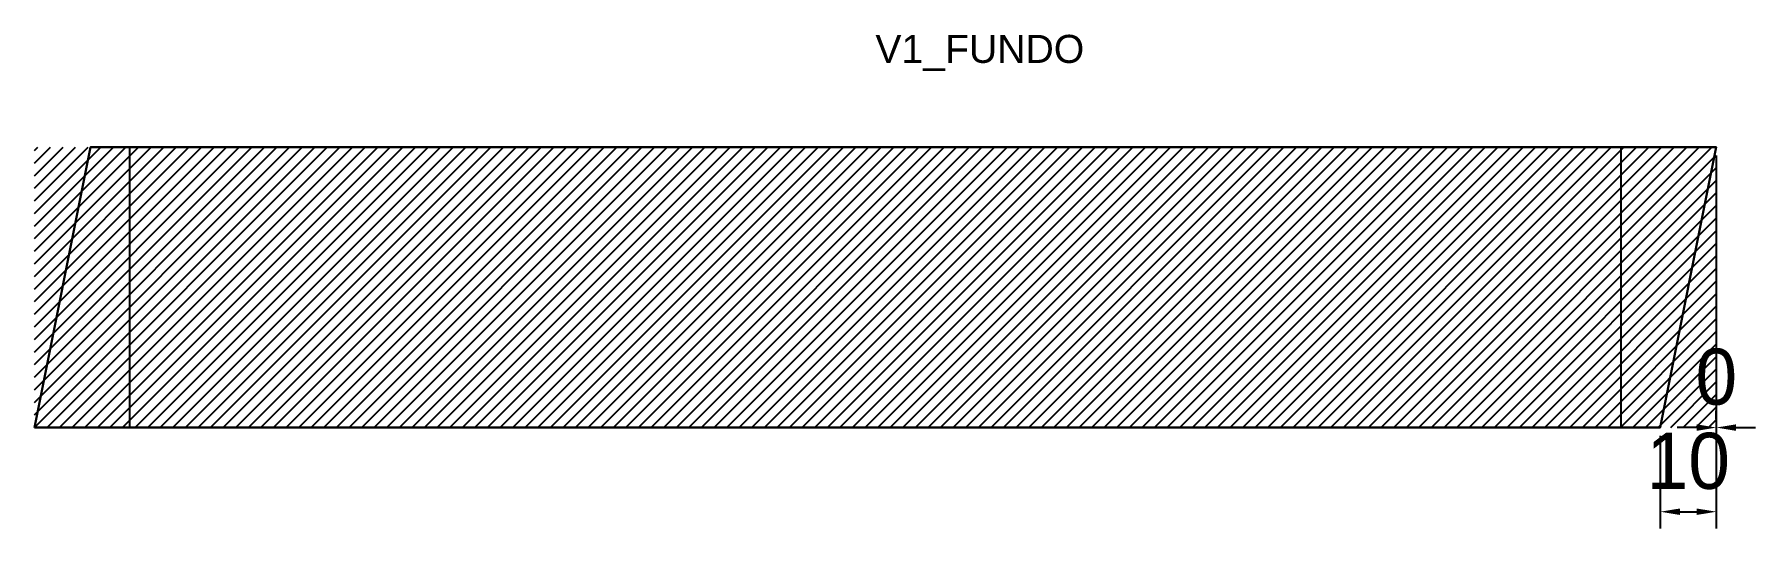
# Model space of a CAD drawing. Header units: metres. Extents: x 0 to 307, y -18 to 70.
import ezdxf

# ---------------------------------------------------------------- set-up
doc = ezdxf.new("R2010")
doc.units = ezdxf.units.M
for name, color, linetype in [('COTA', 241, 'CONTINUOUS'), ('NOMENCLATURA', 7, 'CONTINUOUS'), ('Painéis', 200, 'CONTINUOUS'), ('REAPROVEITAMENTO', 251, 'CONTINUOUS'), ('SARR_2.2x7', 40, 'CONTINUOUS')]:
    doc.layers.add(name, color=color, linetype=linetype)
doc.styles.add('STR_STANDARD', font='arial.ttf')
doc.dimstyles.new('EZ DXF', dxfattribs={"dimtxt": 10, "dimasz": 3.5, "dimexe": 3, "dimexo": 1.5, "dimgap": 1, "dimtad": 1, "dimdec": 1, "dimdsep": 46, "dimcen": 2.5, "dimazin": 3, "dimtfac": 1, "dimtmove": 0, "dimatfit": 3})

msp = doc.modelspace()

# ---------------------------------------------------------------- hatches: boundary and pattern name
at = {"layer": 'REAPROVEITAMENTO'}
h = msp.add_hatch(dxfattribs=at)
h.set_pattern_fill('ANSI31', scale=0.5)
h.paths.add_polyline_path([(0, 0), (300, 0), (300, 50), (0, 50)])

# ---------------------------------------------------------------- linework, layer by layer
at = {"layer": 'Painéis'}
for points in [[(0, 0), (10, 50)], [(10, 50), (300, 50)], [(290, 0), (300, 50)], [(0, 0), (290, 0)]]:
    msp.add_lwpolyline(points, close=True, dxfattribs=at)
at = {"layer": 'SARR_2.2x7'}
for p, q in [((17, 0), (17, 50)), ((283, 0), (283, 50))]:
    msp.add_line(p, q, dxfattribs=at)

# ---------------------------------------------------------------- texts
at = {"layer": 'NOMENCLATURA', "style": 'STR_STANDARD'}
msp.add_text('V1_FUNDO', height=5, dxfattribs=at).set_placement((150, 65))

# ---------------------------------------------------------------- dimensions: what is measured, and where the dimension line sits
at = {"layer": 'COTA'}
for base, p1, p2 in [((300, 0), (300, 0), (300, 50)), ((290, -15), (290, 0), (300, 0))]:
    msp.add_linear_dim(base=base, p1=p1, p2=p2, dimstyle='EZ DXF', dxfattribs=at).render()

doc.saveas('drawing.dxf')
